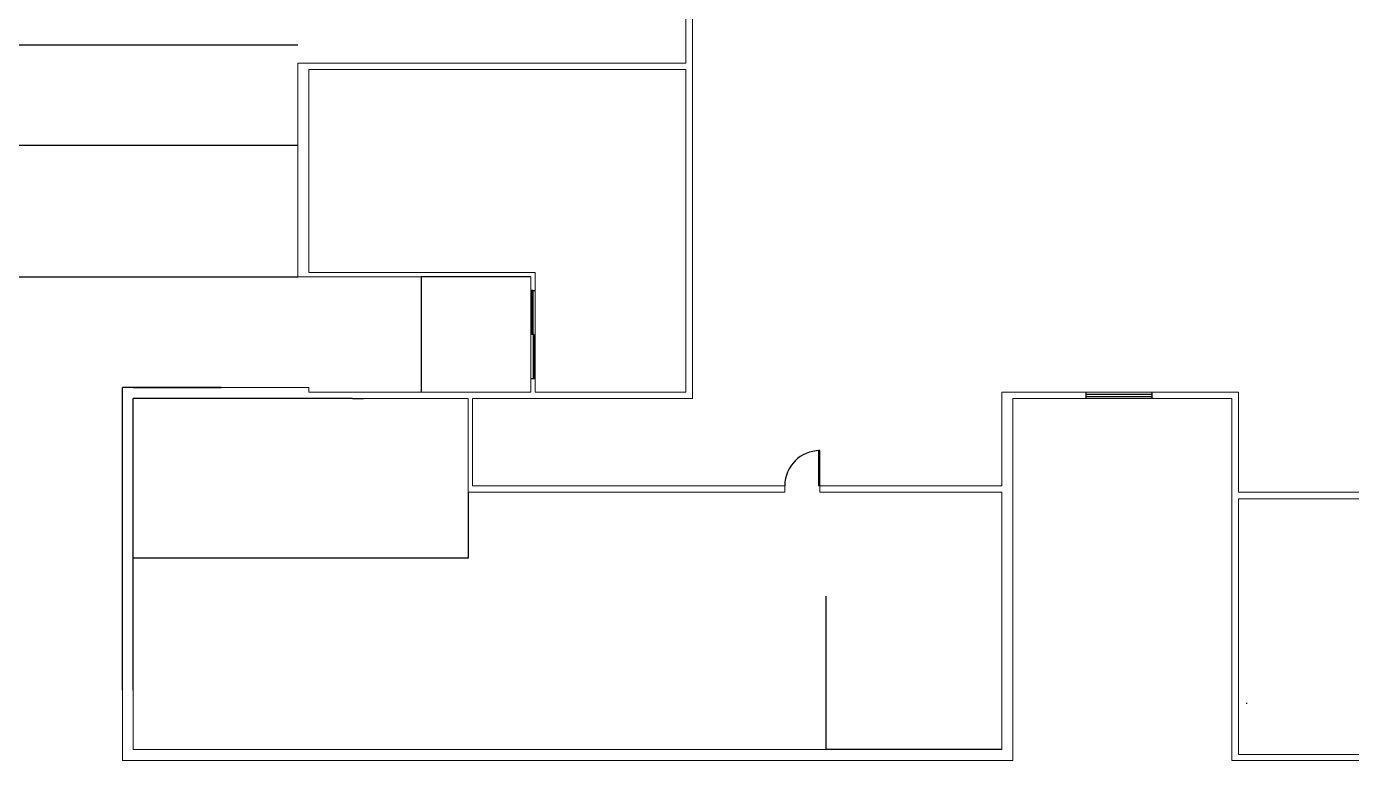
# Model space of a CAD drawing. Header units: millimetres. Extents: x 2667 to 2848, y -1 to 1765.
# Drawn here: x 2715.06 to 2745.27, y 1717.56 to 1734.29 of the extents above; entities that cross this region are included whole.
import ezdxf

# ---------------------------------------------------------------- set-up
doc = ezdxf.new("R2010")
doc.units = ezdxf.units.MM
doc.layers.add('MURATURA_sezioni', color=5, linetype='Continuous', lineweight=18)
doc.layers.add('PROIEZIONI', color=145, linetype='Continuous')
doc.layers.add('SANITARI', color=175, linetype='Continuous')

msp = doc.modelspace()

# ---------------------------------------------------------------- linework, layer by layer
for p, q in [((2726.56, 1728.584), (2724.06, 1728.584)), ((2724.06, 1728.584), (2724.06, 1725.957)), ((2726.56, 1728.269), (2726.66, 1728.269)), ((2726.614, 1728.269), (2726.56, 1728.269)), ((2726.587, 1727.269), (2726.587, 1728.269)), ((2726.614, 1727.269), (2726.614, 1728.269)), ((2726.587, 1727.269), (2726.589, 1727.269)), ((2726.639, 1727.269), (2726.589, 1727.269)), ((2726.614, 1727.269), (2726.614, 1726.269)), ((2726.639, 1726.269), (2726.639, 1727.269)), ((2726.56, 1726.269), (2726.66, 1726.269)), ((2717.499, 1726.057), (2717.249, 1726.057)), ((2717.249, 1719.157), (2717.249, 1726.057)), ((2719.499, 1726.057), (2717.499, 1726.057)), ((2717.499, 1726.057), (2719.499, 1726.057)), ((2739.22, 1725.957), (2739.22, 1725.807)), ((2740.72, 1725.957), (2740.72, 1725.807)), ((2717.499, 1719.157), (2717.499, 1725.807)), ((2722.499, 1725.807), (2717.499, 1725.807)), ((2722.499, 1725.807), (2722.749, 1725.807)), ((2739.22, 1725.912), (2740.72, 1725.912)), ((2739.22, 1725.852), (2740.72, 1725.852)), ((2733.153, 1724.621), (2733.123, 1724.621)), ((2733.123, 1724.621), (2733.123, 1723.821)), ((2733.153, 1723.821), (2733.153, 1724.621)), ((2725.135, 1723.671), (2725.135, 1722.171)), ((2725.135, 1722.171), (2717.499, 1722.171)), ((2733.299, 1717.807), (2733.299, 1721.307)), ((2737.299, 1717.807), (2733.299, 1717.807))]:
    msp.add_line(p, q)
msp.add_arc((2733.153, 1723.821), 0.8, 90, 180)
at = {"layer": 'MURATURA_sezioni'}
for p, q in [((2730.099, 1736.107), (2730.099, 1733.457)), ((2730.249, 1735.957), (2730.249, 1733.457)), ((2730.099, 1733.457), (2721.249, 1733.457)), ((2721.249, 1729.518), (2721.249, 1733.457)), ((2730.099, 1733.307), (2721.499, 1733.307)), ((2721.499, 1729.518), (2721.499, 1733.307)), ((2730.099, 1733.307), (2730.099, 1725.957)), ((2730.249, 1733.457), (2730.249, 1733.307)), ((2730.249, 1733.307), (2730.249, 1725.957)), ((2721.249, 1729.518), (2721.249, 1728.584)), ((2721.499, 1729.518), (2721.499, 1728.684)), ((2721.499, 1728.684), (2726.66, 1728.684)), ((2726.66, 1728.584), (2726.66, 1728.684)), ((2721.249, 1728.584), (2726.56, 1728.584)), ((2726.56, 1728.584), (2726.56, 1725.957)), ((2726.66, 1728.584), (2726.66, 1725.957)), ((2719.499, 1726.057), (2719.954, 1726.057)), ((2721.249, 1726.057), (2719.749, 1726.057)), ((2719.749, 1726.057), (2721.249, 1726.057)), ((2721.499, 1726.057), (2721.249, 1726.057)), ((2721.499, 1726.057), (2721.499, 1725.957)), ((2724.313, 1725.957), (2725.235, 1725.957)), ((2725.235, 1725.957), (2726.56, 1725.957)), ((2726.66, 1725.957), (2730.099, 1725.957)), ((2730.249, 1725.807), (2730.249, 1725.957)), ((2737.299, 1725.957), (2737.449, 1725.957)), ((2737.299, 1725.807), (2737.299, 1725.957)), ((2737.449, 1725.957), (2741.659, 1725.957)), ((2741.809, 1725.957), (2741.555, 1725.957)), ((2741.809, 1725.957), (2742.699, 1725.957)), ((2742.699, 1723.671), (2742.699, 1725.957)), ((2724.313, 1725.807), (2725.135, 1725.807)), ((2725.135, 1723.671), (2725.135, 1725.807)), ((2725.235, 1723.821), (2725.235, 1725.807)), ((2725.235, 1725.807), (2730.099, 1725.807)), ((2730.099, 1725.807), (2730.249, 1725.807)), ((2737.299, 1723.821), (2737.299, 1725.807)), ((2737.549, 1725.807), (2742.549, 1725.807)), ((2737.549, 1721.557), (2737.549, 1725.807)), ((2742.549, 1721.557), (2742.549, 1725.807)), ((2742.549, 1718.678), (2742.549, 1725.807)), ((2742.549, 1723.033), (2742.549, 1724.033)), ((2728.321, 1723.671), (2725.135, 1723.671)), ((2728.421, 1723.821), (2725.235, 1723.821)), ((2728.321, 1723.671), (2732.353, 1723.671)), ((2728.421, 1723.821), (2732.353, 1723.821)), ((2732.353, 1723.671), (2728.421, 1723.671)), ((2732.353, 1723.821), (2732.353, 1723.671)), ((2733.123, 1723.821), (2737.206, 1723.821)), ((2733.153, 1723.821), (2733.153, 1723.671)), ((2733.153, 1723.671), (2737.206, 1723.671)), ((2737.299, 1723.671), (2733.153, 1723.671)), ((2737.206, 1723.821), (2737.299, 1723.821)), ((2737.299, 1721.807), (2737.299, 1723.671)), ((2742.699, 1723.671), (2753.575, 1723.671)), ((2742.699, 1720.458), (2742.699, 1723.521)), ((2742.699, 1723.521), (2753.575, 1723.521)), ((2742.549, 1721.458), (2742.549, 1723.033)), ((2742.549, 1722.49), (2742.549, 1722.74)), ((2742.549, 1722.74), (2742.549, 1722.49)), ((2737.299, 1720.602), (2737.299, 1722.546)), ((2737.549, 1721.557), (2737.549, 1717.557)), ((2742.549, 1717.557), (2742.549, 1721.557)), ((2742.549, 1720.458), (2742.549, 1721.458)), ((2737.299, 1720.602), (2737.299, 1719.957)), ((2742.699, 1720.378), (2742.699, 1720.458)), ((2742.699, 1720.458), (2742.699, 1720.378)), ((2742.699, 1720.378), (2742.699, 1717.697)), ((2742.699, 1718.828), (2742.699, 1720.328)), ((2742.699, 1720.328), (2742.699, 1718.828)), ((2737.299, 1719.957), (2737.299, 1717.807)), ((2717.499, 1717.807), (2737.299, 1717.807)), ((2717.249, 1717.557), (2722.181, 1717.557)), ((2721.886, 1717.557), (2731.944, 1717.557)), ((2731.944, 1717.557), (2737.549, 1717.557)), ((2742.549, 1717.557), (2757.848, 1717.557)), ((2742.699, 1717.697), (2757.598, 1717.697))]:
    msp.add_line(p, q, dxfattribs=at)
for points in [[(2719.499, 1726.057), (2717.249, 1726.057), (2717.249, 1717.557)], [(2721.249, 1726.057), (2719.749, 1726.057)], [(2725.235, 1725.957), (2721.499, 1725.957)], [(2725.135, 1725.807), (2717.499, 1725.807), (2717.499, 1717.807)], [(2725.135, 1725.807), (2717.499, 1725.807), (2717.499, 1717.807)], [(2742.549, 1717.557), (2752.349, 1717.557)]]:
    msp.add_lwpolyline(points, dxfattribs=at)
at = {"layer": 'PROIEZIONI'}
for p, q in [((2687.599, 1733.875), (2721.249, 1733.875)), ((2687.599, 1731.584), (2721.249, 1731.584)), ((2687.599, 1728.584), (2721.249, 1728.584))]:
    msp.add_line(p, q, dxfattribs=at)
at = {"layer": 'SANITARI'}
msp.add_line((2742.877, 1718.868), (2742.877, 1718.847), dxfattribs=at)

doc.saveas('drawing.dxf')
